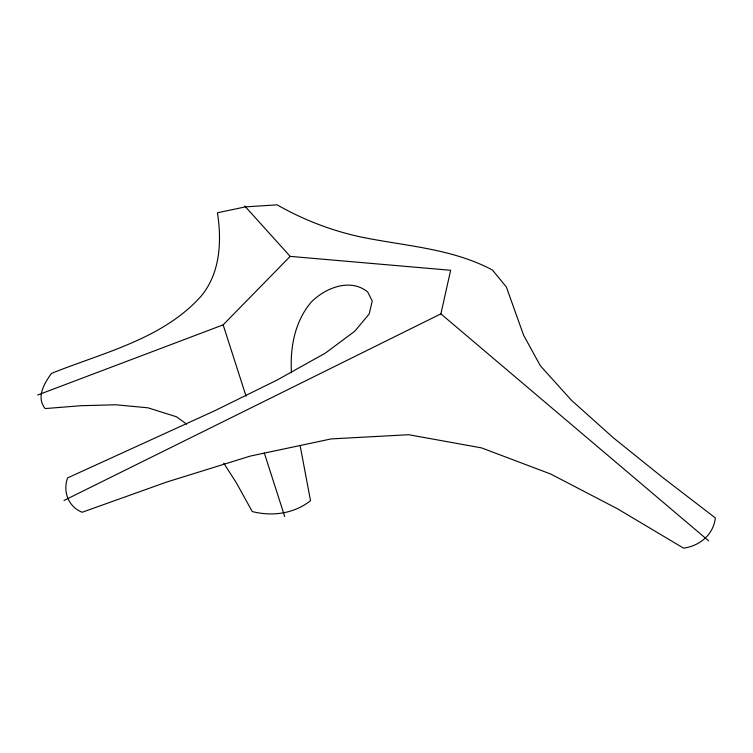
<?xml version="1.0" encoding="UTF-8"?>
<svg xmlns="http://www.w3.org/2000/svg" width="753" height="753" viewBox="0 0 753 753"><rect width="100%" height="100%" fill="white"/><g stroke="black" fill="none" stroke-linecap="round" stroke-linejoin="round"><path stroke-width="1.13" d="M63.996 500.481L440.882 313.86L450.642 270.28L290.187 256.378L244.725 205.993M37.65 395.024L223.152 324.854L290.187 256.378M186.669 424.146L176.381 416.748L147.974 407.815L115.802 404.785L81.098 405.698L45.142 408.578C35.899 397.151 44.314 383.371 51.449 373.413C103.114 352.545 162.535 339.274 201.098 296.193C220.365 272.934 221.843 241.346 217.438 212.779L245.516 206.868L277.104 204.835C303.233 219.744 331.489 230.653 360.903 236.997C405.133 246.09 452.007 248.358 492.5 270.082L506.411 287.109L523.608 335.217L540.353 365.77L571.499 400.323L613.441 437.87L662.593 477.402L715.35 517.942C713.43 534.696 699.725 545.925 683.573 548.165L617.789 508.953L550.838 474.079L481.534 447.884L408.71 434.716L331.179 438.914L250.128 456.13L166.733 482.033L82.162 512.266C68.259 506.656 62.753 491.747 67.544 477.939L215.179 410.536L277.302 379.945L325.4 353.091L354.785 331.216L369.177 313.982L372.255 301.04L367.737 292.042C350.54 277.735 325.324 287.834 311.347 302C294.743 321.296 289.914 347.877 291.486 372.679M440.882 313.86L708.658 540.852M223.773 463.189L236.423 482.927L252.236 511.551C272.37 516.671 293.934 513.725 310.528 500.717L300.099 445.437M223.152 324.854L246.062 396.172M264.312 452.995L284.719 516.511"/></g></svg>
